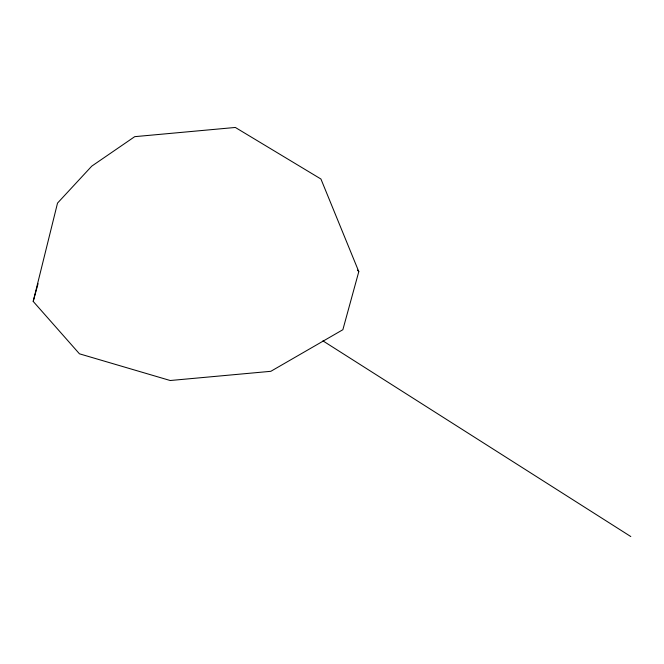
<?xml version="1.0" encoding="UTF-8"?>
<svg xmlns="http://www.w3.org/2000/svg" width="664" height="664" viewBox="0 0 664 664"><rect width="100%" height="100%" fill="white"/><g stroke="black" fill="none" stroke-linecap="round" stroke-linejoin="round"><path stroke-width="1" d="M33.2 301.406L57.519 203.101L91.756 166.141L134.726 136.66L235.338 127.455L320.928 179.014L358.801 271.634L342.865 329.717L270.829 371.309L170.216 380.513L79.448 353.812L33.2 301.406L38.064 283.686M322.928 340.873L630.8 536.545M357.439 270.09L358.801 271.634"/></g></svg>
